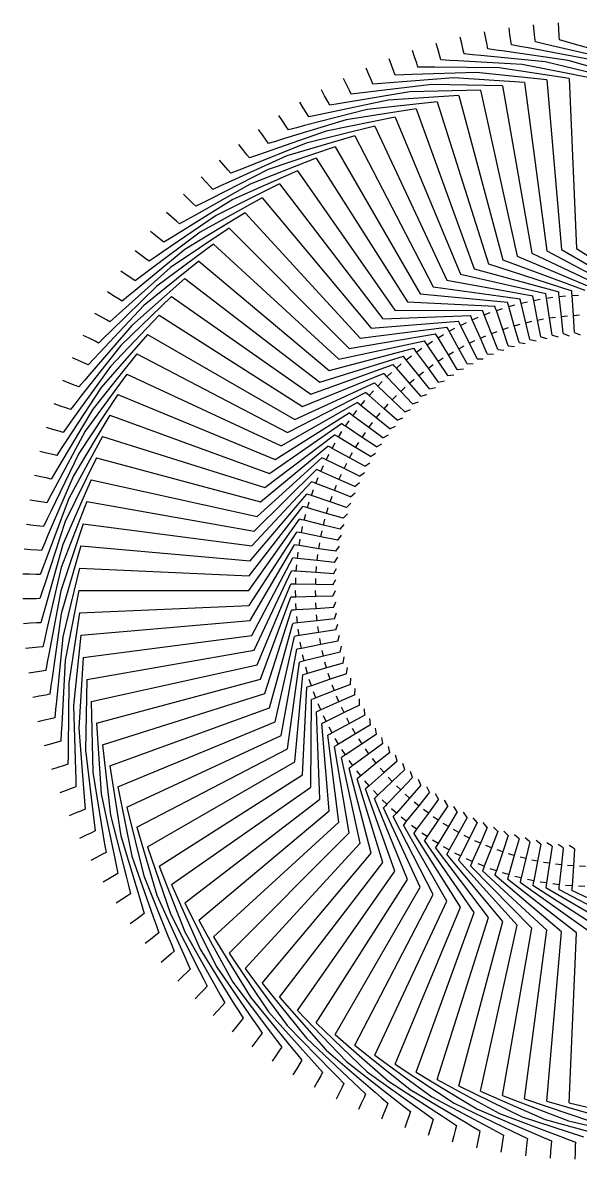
# Model space of a CAD drawing. Header units: millimetres. Extents: x -42.8 to 42.8, y -42.8 to 42.8.
# Drawn here: x -42.8 to -0.8, y -42.8 to 42.8 of the extents above; entities that cross this region are included whole.
import ezdxf

# ---------------------------------------------------------------- set-up
doc = ezdxf.new("R2010")
doc.units = ezdxf.units.MM
doc.layers.add('Array006', color=7, linetype='CONTINUOUS')

msp = doc.modelspace()

# ---------------------------------------------------------------- linework, layer by layer
at = {"layer": 'Array006'}
for p, q in [((-7.955, 41.572), (-8.049, 42.063)), ((-6.134, 41.879), (-6.207, 42.374)), ((-4.302, 42.107), (-4.353, 42.604)), ((-4.251, 41.61), (-4.302, 42.107)), ((-2.461, 42.255), (-2.49, 42.754)), ((-2.432, 41.755), (-2.461, 42.255)), ((-11.548, 40.72), (-11.685, 41.201)), ((-9.761, 41.185), (-9.876, 41.672)), ((-9.646, 40.699), (-9.761, 41.185)), ((-7.861, 41.081), (-7.955, 41.572)), ((-7.805, 40.786), (-7.861, 41.081)), ((-6.062, 41.385), (-6.134, 41.879)), ((-6.018, 41.088), (-6.062, 41.385)), ((-5.394, 40.97), (-6.018, 41.088)), ((-4.221, 41.311), (-4.251, 41.61)), ((-3.602, 41.167), (-4.221, 41.311)), ((-2.989, 41.023), (-3.602, 41.167)), ((-2.415, 41.456), (-2.432, 41.755)), ((-1.803, 41.284), (-2.415, 41.456)), ((-1.196, 41.115), (-1.803, 41.284)), ((3.475, 39.805), (-1.196, 41.115)), ((-13.313, 40.178), (-13.471, 40.652)), ((-11.412, 40.239), (-11.548, 40.72)), ((-11.33, 39.951), (-11.412, 40.239)), ((-9.577, 40.407), (-9.646, 40.699)), ((-8.944, 40.344), (-9.577, 40.407)), ((-8.318, 40.282), (-8.944, 40.344)), ((-3.49, 39.804), (-8.318, 40.282)), ((-7.176, 40.696), (-7.805, 40.786)), ((-6.553, 40.607), (-7.176, 40.696)), ((-1.75, 39.918), (-6.553, 40.607)), ((-4.775, 40.854), (-5.394, 40.97)), ((-0.007, 39.957), (-4.775, 40.854)), ((1.735, 39.919), (-2.989, 41.023)), ((-15.053, 39.559), (-15.231, 40.026)), ((-14.876, 39.092), (-15.053, 39.559)), ((-13.156, 39.703), (-13.313, 40.178)), ((-13.062, 39.418), (-13.156, 39.703)), ((-12.426, 39.411), (-13.062, 39.418)), ((-11.797, 39.404), (-12.426, 39.411)), ((-6.946, 39.348), (-11.797, 39.404)), ((-10.695, 39.916), (-11.33, 39.951)), ((-10.067, 39.881), (-10.695, 39.916)), ((-5.223, 39.614), (-10.067, 39.881)), ((0, 38.59), (-5.223, 39.614)), ((1.683, 38.553), (-3.49, 39.804)), ((3.363, 38.443), (-1.75, 39.918)), ((-18.444, 38.096), (-18.662, 38.546)), ((-16.765, 38.865), (-16.963, 39.324)), ((-16.567, 38.405), (-16.765, 38.865)), ((-10.349, 38.593), (-15.186, 38.226)), ((-14.769, 38.811), (-14.876, 39.092)), ((-14.134, 38.832), (-14.769, 38.811)), ((-13.504, 38.852), (-14.134, 38.832)), ((-8.655, 39.008), (-13.504, 38.852)), ((-5.037, 38.259), (-10.349, 38.593)), ((-3.363, 38.443), (-8.655, 39.008)), ((-1.683, 38.553), (-6.946, 39.348)), ((-1.683, 38.553), (-1.125, 25.765)), ((-20.088, 37.256), (-20.325, 37.696)), ((-18.226, 37.646), (-18.444, 38.096)), ((-12.022, 38.105), (-16.839, 37.527)), ((-16.448, 38.13), (-16.567, 38.405)), ((-15.814, 38.178), (-16.448, 38.13)), ((-15.186, 38.226), (-15.814, 38.178)), ((-8.352, 37.675), (-13.673, 37.544)), ((-6.701, 38.003), (-12.022, 38.105)), ((-8.352, 37.675), (-5.582, 25.178)), ((-6.701, 38.003), (-4.478, 25.398)), ((-5.037, 38.259), (-3.366, 25.569)), ((-3.363, 38.443), (-2.248, 25.691)), ((-19.851, 36.815), (-20.088, 37.256)), ((-15.298, 36.912), (-20.046, 35.917)), ((-19.708, 36.551), (-19.851, 36.815)), ((-13.673, 37.544), (-18.46, 36.757)), ((-18.095, 37.376), (-18.226, 37.646)), ((-17.464, 37.452), (-18.095, 37.376)), ((-16.839, 37.527), (-17.464, 37.452)), ((-11.604, 36.804), (-16.893, 36.21)), ((-9.988, 37.275), (-15.298, 36.912)), ((-11.604, 36.804), (-7.755, 24.596)), ((-9.988, 37.275), (-6.675, 24.911)), ((-21.694, 36.344), (-21.95, 36.773)), ((-21.438, 35.915), (-21.694, 36.344)), ((-16.893, 36.21), (-21.593, 35.008)), ((-19.081, 36.655), (-19.708, 36.551)), ((-18.46, 36.757), (-19.081, 36.655)), ((-13.198, 36.262), (-18.457, 35.439)), ((-13.198, 36.262), (-8.821, 24.234)), ((-23.259, 35.363), (-23.533, 35.781)), ((-22.984, 34.945), (-23.259, 35.363)), ((-18.457, 35.439), (-23.1, 34.033)), ((-21.284, 35.657), (-21.438, 35.915)), ((-20.662, 35.787), (-21.284, 35.657)), ((-20.046, 35.917), (-20.662, 35.787)), ((-14.768, 35.652), (-19.985, 34.6)), ((-14.768, 35.652), (-9.869, 23.826)), ((-24.779, 34.315), (-25.072, 34.72)), ((-24.486, 33.909), (-24.779, 34.315)), ((-19.985, 34.6), (-24.562, 32.993)), ((-22.819, 34.695), (-22.984, 34.945)), ((-17.819, 34.229), (-22.924, 32.726)), ((-22.203, 34.852), (-22.819, 34.695)), ((-21.593, 35.008), (-22.203, 34.852)), ((-16.309, 34.974), (-21.475, 33.695)), ((-17.819, 34.229), (-11.908, 22.876)), ((-16.309, 34.974), (-10.899, 23.373)), ((-26.252, 33.201), (-26.562, 33.594)), ((-21.475, 33.695), (-25.978, 31.89)), ((-24.311, 33.666), (-24.486, 33.909)), ((-19.295, 33.42), (-24.33, 31.695)), ((-23.702, 33.85), (-24.311, 33.666)), ((-23.1, 34.033), (-23.702, 33.85)), ((-19.295, 33.42), (-12.895, 22.334)), ((-22.924, 32.726), (-27.344, 30.727)), ((-25.942, 32.809), (-26.252, 33.201)), ((-25.756, 32.574), (-25.942, 32.809)), ((-25.156, 32.784), (-25.756, 32.574)), ((-20.734, 32.546), (-25.689, 30.604)), ((-24.562, 32.993), (-25.156, 32.784)), ((-20.734, 32.546), (-13.857, 21.751)), ((-24.33, 31.695), (-28.659, 29.505)), ((-27.675, 32.025), (-28.002, 32.403)), ((-27.349, 31.646), (-27.675, 32.025)), ((-25.978, 31.89), (-26.562, 31.656)), ((-29.046, 30.787), (-29.389, 31.151)), ((-27.152, 31.419), (-27.349, 31.646)), ((-26.562, 31.656), (-27.152, 31.419)), ((-22.134, 31.611), (-27, 29.454)), ((-22.134, 31.611), (-14.792, 21.126)), ((-25.689, 30.604), (-29.918, 28.226)), ((-28.703, 30.423), (-29.046, 30.787)), ((-28.497, 30.205), (-28.703, 30.423)), ((-27.918, 30.467), (-28.497, 30.205)), ((-23.492, 30.615), (-28.259, 28.248)), ((-27.344, 30.727), (-27.918, 30.467)), ((-23.492, 30.615), (-15.7, 20.46)), ((-27, 29.454), (-31.121, 26.895)), ((-30.361, 29.491), (-30.72, 29.839)), ((-30.003, 29.142), (-30.361, 29.491)), ((-29.787, 28.933), (-30.003, 29.142)), ((-29.22, 29.22), (-29.787, 28.933)), ((-24.805, 29.561), (-29.464, 26.989)), ((-28.659, 29.505), (-29.22, 29.22)), ((-24.805, 29.561), (-16.577, 19.756)), ((-28.259, 28.248), (-32.265, 25.511)), ((-31.619, 28.138), (-31.992, 28.471)), ((-26.071, 28.451), (-30.613, 25.678)), ((-26.071, 28.451), (-17.423, 19.014)), ((-31.245, 27.806), (-31.619, 28.138)), ((-31.021, 27.606), (-31.245, 27.806)), ((-30.467, 27.918), (-31.021, 27.606)), ((-29.918, 28.226), (-30.467, 27.918)), ((-29.464, 26.989), (-33.347, 24.08)), ((-32.816, 26.732), (-33.204, 27.048)), ((-32.428, 26.417), (-32.816, 26.732)), ((-31.656, 26.562), (-32.196, 26.227)), ((-27.287, 27.287), (-31.704, 24.318)), ((-31.121, 26.895), (-31.656, 26.562)), ((-27.287, 27.287), (-18.236, 18.236)), ((-30.613, 25.678), (-34.365, 22.602)), ((-28.451, 26.071), (-32.735, 22.912)), ((-32.196, 26.227), (-32.428, 26.417)), ((-28.451, 26.071), (-19.014, 17.423)), ((-2.248, 25.691), (3.442, 22.364)), ((-1.125, 25.765), (4.414, 22.192)), ((-33.951, 25.275), (-34.352, 25.574)), ((-33.55, 24.977), (-33.951, 25.275)), ((-33.309, 24.798), (-33.55, 24.977)), ((-32.784, 25.156), (-33.309, 24.798)), ((-32.265, 25.511), (-32.784, 25.156)), ((-6.675, 24.911), (-0.494, 22.621)), ((-5.582, 25.178), (0.494, 22.621)), ((-4.478, 25.398), (1.48, 22.578)), ((-3.366, 25.569), (2.463, 22.492)), ((-35.021, 23.77), (-35.435, 24.051)), ((-31.704, 24.318), (-35.318, 21.082)), ((-33.347, 24.08), (-33.85, 23.702)), ((-29.561, 24.805), (-33.703, 21.462)), ((-29.561, 24.805), (-19.756, 16.577)), ((-8.821, 24.234), (-2.463, 22.492)), ((-7.755, 24.596), (-1.48, 22.578)), ((-34.607, 23.49), (-35.021, 23.77)), ((-30.615, 23.492), (-34.607, 19.972)), ((-34.359, 23.321), (-34.607, 23.49)), ((-33.85, 23.702), (-34.359, 23.321)), ((-30.615, 23.492), (-20.46, 15.7)), ((-10.899, 23.373), (-4.414, 22.192)), ((-9.869, 23.826), (-3.442, 22.364)), ((-36.025, 22.22), (-36.45, 22.483)), ((-32.735, 22.912), (-36.204, 19.521)), ((-34.365, 22.602), (-34.852, 22.203)), ((-12.895, 22.334), (-6.332, 21.723)), ((-11.908, 22.876), (-5.378, 21.978)), ((-3.414, 22.177), (-3.442, 22.364)), ((-2.443, 22.305), (-2.463, 22.492)), ((-2.424, 22.136), (-2.443, 22.305)), ((-1.468, 22.391), (-1.48, 22.578)), ((-1.457, 22.221), (-1.468, 22.391)), ((-1.457, 22.221), (-0.972, 22.253)), ((-33.703, 21.462), (-37.021, 17.923)), ((-35.599, 21.958), (-36.025, 22.22)), ((-35.344, 21.8), (-35.599, 21.958)), ((-31.611, 22.134), (-35.445, 18.443)), ((-34.852, 22.203), (-35.344, 21.8)), ((-31.611, 22.134), (-21.126, 14.792)), ((-13.857, 21.751), (-7.273, 21.426)), ((-7.213, 21.248), (-7.273, 21.426)), ((-6.279, 21.542), (-6.332, 21.723)), ((-6.231, 21.379), (-6.279, 21.542)), ((-6.231, 21.379), (-5.765, 21.515)), ((-5.333, 21.796), (-5.378, 21.978)), ((-5.293, 21.63), (-5.333, 21.796)), ((-5.293, 21.63), (-4.821, 21.746)), ((-4.936, 20.173), (-5.293, 21.63)), ((-4.378, 22.007), (-4.414, 22.192)), ((-4.344, 21.841), (-4.378, 22.007)), ((-4.344, 21.841), (-3.868, 21.936)), ((-4.052, 20.37), (-4.344, 21.841)), ((-3.388, 22.009), (-3.414, 22.177)), ((-3.388, 22.009), (-2.907, 22.083)), ((-3.159, 20.527), (-3.388, 22.009)), ((-2.424, 22.136), (-1.941, 22.189)), ((-2.261, 20.645), (-2.424, 22.136)), ((-1.358, 20.724), (-1.457, 22.221)), ((-36.959, 20.628), (-37.396, 20.871)), ((-36.523, 20.384), (-36.959, 20.628)), ((-35.787, 20.662), (-36.261, 20.238)), ((-32.546, 20.734), (-36.216, 16.88)), ((-35.318, 21.082), (-35.787, 20.662)), ((-32.546, 20.734), (-21.751, 13.857)), ((-15.7, 20.46), (-9.113, 20.711)), ((-14.792, 21.126), (-8.201, 21.088)), ((-9.037, 20.538), (-9.113, 20.711)), ((-8.969, 20.383), (-9.037, 20.538)), ((-8.969, 20.383), (-8.524, 20.578)), ((-8.133, 20.913), (-8.201, 21.088)), ((-8.071, 20.755), (-8.133, 20.913)), ((-8.071, 20.755), (-7.618, 20.931)), ((-7.527, 19.357), (-8.071, 20.755)), ((-7.158, 21.087), (-7.213, 21.248)), ((-7.158, 21.087), (-6.698, 21.243)), ((-6.676, 19.666), (-7.158, 21.087)), ((-5.812, 19.939), (-6.231, 21.379)), ((-3.159, 20.527), (-2.712, 20.596)), ((-2.261, 20.645), (-1.811, 20.695)), ((-2.12, 19.353), (-2.261, 20.645)), ((-1.358, 20.724), (-0.906, 20.754)), ((-1.273, 19.427), (-1.358, 20.724)), ((-34.607, 19.972), (-37.768, 16.292)), ((-36.261, 20.238), (-36.523, 20.384)), ((-17.423, 19.014), (-10.883, 19.838)), ((-16.577, 19.756), (-10.008, 20.293)), ((-10.793, 19.673), (-10.883, 19.838)), ((-10.711, 19.523), (-10.285, 19.757)), ((-9.924, 20.125), (-10.008, 20.293)), ((-9.849, 19.972), (-9.924, 20.125)), ((-9.849, 19.972), (-9.413, 20.187)), ((-9.186, 18.627), (-9.849, 19.972)), ((-8.365, 19.01), (-8.969, 20.383)), ((-6.676, 19.666), (-6.247, 19.812)), ((-5.812, 19.939), (-5.377, 20.066)), ((-5.448, 18.691), (-5.812, 19.939)), ((-4.936, 20.173), (-4.496, 20.281)), ((-4.627, 18.911), (-4.936, 20.173)), ((-4.052, 20.37), (-3.607, 20.458)), ((-3.798, 19.095), (-4.052, 20.37)), ((-2.962, 19.242), (-3.159, 20.527)), ((-37.824, 18.996), (-38.271, 19.22)), ((-37.377, 18.772), (-37.824, 18.996)), ((-36.655, 19.081), (-37.109, 18.637)), ((-33.42, 19.295), (-36.918, 15.284)), ((-36.204, 19.521), (-36.655, 19.081)), ((-33.42, 19.295), (-22.334, 12.895)), ((-18.236, 18.236), (-11.738, 19.344)), ((-11.641, 19.183), (-11.738, 19.344)), ((-11.552, 19.038), (-11.641, 19.183)), ((-11.552, 19.038), (-11.137, 19.29)), ((-10.774, 17.755), (-11.552, 19.038)), ((-10.711, 19.523), (-10.793, 19.673)), ((-9.99, 18.208), (-10.711, 19.523)), ((-9.186, 18.627), (-8.779, 18.827)), ((-8.365, 19.01), (-7.95, 19.192)), ((-7.841, 17.82), (-8.365, 19.01)), ((-7.527, 19.357), (-7.105, 19.521)), ((-7.056, 18.145), (-7.527, 19.357)), ((-6.258, 18.435), (-6.676, 19.666)), ((-4.627, 18.911), (-4.171, 18.812)), ((-3.798, 19.095), (-3.346, 18.976)), ((-2.962, 19.242), (-2.515, 19.104)), ((-2.12, 19.353), (-1.679, 19.195)), ((-1.273, 19.427), (-0.841, 19.25)), ((-35.445, 18.443), (-38.443, 14.629)), ((-37.109, 18.637), (-37.377, 18.772)), ((-19.756, 16.577), (-13.38, 18.247)), ((-19.014, 17.423), (-12.571, 18.814)), ((-13.268, 18.095), (-13.38, 18.247)), ((-13.168, 17.958), (-13.268, 18.095)), ((-13.168, 17.958), (-12.776, 18.246)), ((-12.466, 18.657), (-12.571, 18.814)), ((-12.372, 18.516), (-12.466, 18.657)), ((-12.372, 18.516), (-11.968, 18.786)), ((-11.538, 17.268), (-12.372, 18.516)), ((-10.774, 17.755), (-10.387, 17.99)), ((-9.99, 18.208), (-9.592, 18.426)), ((-9.364, 17.069), (-9.99, 18.208)), ((-8.611, 17.461), (-9.186, 18.627)), ((-7.056, 18.145), (-6.59, 18.107)), ((-6.258, 18.435), (-5.794, 18.377)), ((-5.448, 18.691), (-4.987, 18.612)), ((-38.617, 17.328), (-39.073, 17.533)), ((-38.16, 17.123), (-38.617, 17.328)), ((-37.887, 17.001), (-38.16, 17.123)), ((-37.452, 17.464), (-37.887, 17.001)), ((-34.229, 17.819), (-37.55, 13.659)), ((-37.021, 17.923), (-37.452, 17.464)), ((-34.229, 17.819), (-22.876, 11.908)), ((-20.46, 15.7), (-14.163, 17.646)), ((-14.045, 17.5), (-14.163, 17.646)), ((-13.939, 17.367), (-14.045, 17.5)), ((-13.939, 17.367), (-13.56, 17.671)), ((-13, 16.197), (-13.939, 17.367)), ((-12.281, 16.749), (-13.168, 17.958)), ((-11.538, 17.268), (-11.162, 17.52)), ((-10.816, 16.188), (-11.538, 17.268)), ((-10.1, 16.644), (-10.774, 17.755)), ((-8.611, 17.461), (-8.143, 17.463)), ((-7.841, 17.82), (-7.374, 17.802)), ((-36.216, 16.88), (-39.044, 12.938)), ((-37.768, 16.292), (-38.178, 15.814)), ((-34.974, 16.309), (-38.11, 12.008)), ((-34.974, 16.309), (-23.373, 10.899)), ((-21.751, 13.857), (-15.647, 16.345)), ((-21.126, 14.792), (-14.919, 17.012)), ((-15.517, 16.209), (-15.647, 16.345)), ((-15.399, 16.086), (-15.048, 16.422)), ((-14.795, 16.87), (-14.919, 17.012)), ((-14.683, 16.742), (-14.795, 16.87)), ((-14.683, 16.742), (-14.317, 17.063)), ((-13.694, 15.615), (-14.683, 16.742)), ((-13, 16.197), (-12.646, 16.481)), ((-12.281, 16.749), (-11.915, 17.017)), ((-11.512, 15.7), (-12.281, 16.749)), ((-10.1, 16.644), (-9.634, 16.687)), ((-9.364, 17.069), (-8.897, 17.091)), ((-39.336, 15.627), (-39.8, 15.812)), ((-38.871, 15.442), (-39.336, 15.627)), ((-38.592, 15.332), (-38.871, 15.442)), ((-38.178, 15.814), (-38.592, 15.332)), ((-22.334, 12.895), (-16.345, 15.647)), ((-16.209, 15.517), (-16.345, 15.647)), ((-16.086, 15.399), (-16.209, 15.517)), ((-16.086, 15.399), (-15.75, 15.75)), ((-15.399, 16.086), (-15.517, 16.209)), ((-14.362, 15.002), (-15.399, 16.086)), ((-13.694, 15.615), (-13.353, 15.913)), ((-12.837, 14.637), (-13.694, 15.615)), ((-12.186, 15.183), (-13, 16.197)), ((-11.512, 15.7), (-11.052, 15.784)), ((-10.816, 16.188), (-10.353, 16.251)), ((-36.918, 15.284), (-39.571, 11.222)), ((-38.443, 14.629), (-38.832, 14.134)), ((-35.652, 14.768), (-38.597, 10.334)), ((-35.652, 14.768), (-23.826, 9.869)), ((-22.876, 11.908), (-17.012, 14.919)), ((-16.87, 14.795), (-17.012, 14.919)), ((-16.742, 14.683), (-16.87, 14.795)), ((-16.742, 14.683), (-16.422, 15.048)), ((-15.615, 13.694), (-16.742, 14.683)), ((-15.003, 14.362), (-16.086, 15.399)), ((-15.003, 14.362), (-14.689, 14.689)), ((-14.362, 15.002), (-14.034, 15.316)), ((-13.463, 14.063), (-14.362, 15.002)), ((-12.837, 14.637), (-12.386, 14.761)), ((-12.186, 15.183), (-11.73, 15.287)), ((-39.98, 13.896), (-40.452, 14.061)), ((-39.508, 13.732), (-39.98, 13.896)), ((-39.224, 13.634), (-39.508, 13.732)), ((-38.832, 14.134), (-39.224, 13.634)), ((-23.373, 10.899), (-17.646, 14.163)), ((-17.5, 14.045), (-17.646, 14.163)), ((-17.367, 13.938), (-17.5, 14.045)), ((-17.367, 13.938), (-17.063, 14.317)), ((-16.197, 13), (-17.367, 13.938)), ((-15.615, 13.694), (-15.316, 14.034)), ((-14.637, 12.837), (-15.615, 13.694)), ((-14.063, 13.463), (-15.003, 14.362)), ((-13.463, 14.063), (-13.018, 14.206)), ((-37.55, 13.659), (-40.023, 9.486)), ((-39.044, 12.938), (-39.411, 12.426)), ((-36.262, 13.198), (-39.011, 8.641)), ((-36.262, 13.198), (-24.234, 8.821)), ((-23.826, 9.869), (-18.247, 13.379)), ((-18.096, 13.268), (-18.247, 13.379)), ((-17.958, 13.168), (-18.096, 13.268)), ((-17.958, 13.168), (-17.671, 13.559)), ((-16.749, 12.281), (-17.958, 13.168)), ((-16.197, 13), (-15.914, 13.353)), ((-15.183, 12.186), (-16.197, 13)), ((-14.637, 12.837), (-14.206, 13.018)), ((-14.063, 13.463), (-13.625, 13.625)), ((-40.548, 12.139), (-41.027, 12.283)), ((-40.069, 11.996), (-40.548, 12.139)), ((-38.11, 12.008), (-40.399, 7.731)), ((-39.782, 11.91), (-40.069, 11.996)), ((-39.411, 12.426), (-39.782, 11.91)), ((-24.234, 8.821), (-18.814, 12.571)), ((-18.657, 12.466), (-18.814, 12.571)), ((-18.516, 12.372), (-18.657, 12.466)), ((-18.516, 12.372), (-18.246, 12.776)), ((-17.269, 11.538), (-18.516, 12.372)), ((-16.749, 12.281), (-16.481, 12.646)), ((-15.7, 11.512), (-16.749, 12.281)), ((-15.183, 12.186), (-14.761, 12.386)), ((-39.571, 11.222), (-39.916, 10.695)), ((-36.804, 11.604), (-39.351, 6.931)), ((-36.804, 11.604), (-24.596, 7.755)), ((-24.596, 7.755), (-19.344, 11.738)), ((-19.524, 10.711), (-19.29, 11.137)), ((-19.183, 11.641), (-19.344, 11.738)), ((-19.038, 11.552), (-19.183, 11.641)), ((-19.038, 11.552), (-18.786, 11.968)), ((-17.755, 10.774), (-19.038, 11.552)), ((-17.755, 10.774), (-17.52, 11.162)), ((-17.269, 11.538), (-17.017, 11.915)), ((-16.188, 10.816), (-17.269, 11.538)), ((-15.7, 11.512), (-15.287, 11.73)), ((-41.039, 10.359), (-41.524, 10.481)), ((-40.554, 10.237), (-41.039, 10.359)), ((-38.597, 10.334), (-40.698, 5.961)), ((-39.916, 10.695), (-40.263, 10.163)), ((-24.911, 6.675), (-19.838, 10.883)), ((-19.972, 9.849), (-19.757, 10.285)), ((-19.673, 10.793), (-19.838, 10.883)), ((-19.524, 10.711), (-19.673, 10.793)), ((-18.208, 9.989), (-19.524, 10.711)), ((-18.208, 9.989), (-17.99, 10.387)), ((-16.644, 10.1), (-17.755, 10.774)), ((-16.644, 10.1), (-16.251, 10.353)), ((-16.188, 10.816), (-15.784, 11.052)), ((-40.263, 10.163), (-40.554, 10.237)), ((-40.023, 9.486), (-40.344, 8.944)), ((-37.275, 9.988), (-39.616, 5.208)), ((-37.275, 9.988), (-24.911, 6.675)), ((-25.178, 5.582), (-20.293, 10.008)), ((-20.383, 8.969), (-20.187, 9.413)), ((-20.125, 9.924), (-20.293, 10.008)), ((-19.972, 9.849), (-20.125, 9.924)), ((-18.627, 9.186), (-19.972, 9.849)), ((-18.627, 9.186), (-18.426, 9.592)), ((-17.069, 9.364), (-18.208, 9.989)), ((-17.069, 9.364), (-16.687, 9.634)), ((-41.452, 8.559), (-41.941, 8.66)), ((-40.962, 8.458), (-41.452, 8.559)), ((-39.011, 8.641), (-40.919, 4.18)), ((-40.344, 8.944), (-40.668, 8.397)), ((-25.398, 4.478), (-20.711, 9.113)), ((-20.538, 9.037), (-20.711, 9.113)), ((-20.383, 8.969), (-20.538, 9.037)), ((-19.01, 8.364), (-20.383, 8.969)), ((-19.01, 8.364), (-18.827, 8.779)), ((-17.461, 8.611), (-18.627, 9.186)), ((-17.461, 8.611), (-17.092, 8.897)), ((-40.668, 8.397), (-40.962, 8.458)), ((-40.399, 7.731), (-40.696, 7.176)), ((-37.675, 8.352), (-39.805, 3.475)), ((-37.675, 8.352), (-25.178, 5.582)), ((-25.569, 3.366), (-21.088, 8.201)), ((-20.913, 8.133), (-21.088, 8.201)), ((-20.755, 8.071), (-20.913, 8.133)), ((-20.755, 8.071), (-20.578, 8.524)), ((-19.357, 7.527), (-20.755, 8.071)), ((-19.357, 7.527), (-19.192, 7.95)), ((-17.82, 7.841), (-19.01, 8.364)), ((-17.82, 7.841), (-17.463, 8.143)), ((-39.351, 6.931), (-41.062, 2.392)), ((-40.696, 7.176), (-40.996, 6.615)), ((-25.691, 2.248), (-21.426, 7.273)), ((-21.248, 7.213), (-21.426, 7.273)), ((-21.087, 7.158), (-21.248, 7.213)), ((-21.087, 7.158), (-20.931, 7.618)), ((-19.666, 6.676), (-21.087, 7.158)), ((-19.666, 6.676), (-19.521, 7.105)), ((-18.145, 7.056), (-19.357, 7.527)), ((-18.145, 7.056), (-17.802, 7.374)), ((-41.786, 6.743), (-42.279, 6.823)), ((-41.292, 6.663), (-41.786, 6.743)), ((-40.996, 6.615), (-41.292, 6.663)), ((-38.003, 6.701), (-39.919, 1.735)), ((-38.003, 6.701), (-25.398, 4.478)), ((-25.765, 1.125), (-21.723, 6.332)), ((-21.542, 6.279), (-21.723, 6.332)), ((-21.379, 6.231), (-21.542, 6.279)), ((-21.379, 6.231), (-21.243, 6.698)), ((-19.939, 5.812), (-21.379, 6.231)), ((-19.939, 5.812), (-19.812, 6.247)), ((-18.435, 6.258), (-19.666, 6.676)), ((-18.435, 6.258), (-18.107, 6.59)), ((-40.97, 5.394), (-41.245, 4.821)), ((-39.616, 5.208), (-41.128, 0.598)), ((-40.698, 5.961), (-40.97, 5.394)), ((-25.79, 0), (-21.978, 5.378)), ((-21.796, 5.333), (-21.978, 5.378)), ((-21.63, 5.293), (-21.796, 5.333)), ((-21.63, 5.293), (-21.515, 5.765)), ((-20.173, 4.936), (-21.63, 5.293)), ((-20.173, 4.936), (-20.066, 5.377)), ((-18.691, 5.448), (-19.939, 5.812)), ((-18.691, 5.448), (-18.377, 5.794)), ((-42.04, 4.914), (-42.537, 4.972)), ((-41.543, 4.856), (-42.04, 4.914)), ((-41.245, 4.821), (-41.543, 4.856)), ((-38.259, 5.037), (-39.957, -0.007)), ((-38.259, 5.037), (-25.569, 3.366)), ((-25.765, -1.125), (-22.192, 4.414)), ((-22.008, 4.378), (-22.192, 4.414)), ((-21.841, 4.344), (-22.008, 4.378)), ((-21.841, 4.344), (-21.746, 4.821)), ((-20.37, 4.052), (-21.841, 4.344)), ((-20.37, 4.052), (-20.281, 4.496)), ((-18.911, 4.627), (-20.173, 4.936)), ((-18.911, 4.627), (-18.612, 4.987)), ((-41.167, 3.602), (-41.416, 3.017)), ((-40.919, 4.18), (-41.167, 3.602)), ((-39.805, 3.475), (-41.115, -1.196)), ((-25.691, -2.248), (-22.364, 3.442)), ((-22.178, 3.413), (-22.364, 3.442)), ((-22.009, 3.388), (-21.936, 3.868)), ((-20.527, 3.159), (-20.458, 3.607)), ((-19.095, 3.798), (-20.37, 4.052)), ((-19.095, 3.798), (-18.812, 4.17)), ((-42.214, 3.075), (-42.713, 3.112)), ((-41.716, 3.039), (-42.214, 3.075)), ((-41.416, 3.017), (-41.716, 3.039)), ((-38.443, 3.363), (-39.918, -1.75)), ((-38.443, 3.363), (-25.691, 2.248)), ((-22.009, 3.388), (-22.178, 3.413)), ((-22.136, 2.424), (-22.083, 2.907)), ((-20.527, 3.159), (-22.009, 3.388)), ((-20.645, 2.261), (-20.596, 2.711)), ((-19.242, 2.962), (-20.527, 3.159)), ((-19.242, 2.962), (-18.976, 3.346)), ((-41.284, 1.803), (-41.509, 1.208)), ((-41.062, 2.392), (-41.284, 1.803)), ((-39.919, 1.735), (-41.023, -2.989)), ((-25.569, -3.366), (-22.492, 2.463)), ((-22.305, 2.443), (-22.492, 2.463)), ((-22.136, 2.424), (-22.305, 2.443)), ((-22.221, 1.456), (-22.189, 1.941)), ((-20.645, 2.261), (-22.136, 2.424)), ((-20.724, 1.358), (-20.695, 1.81)), ((-19.353, 2.119), (-20.645, 2.261)), ((-19.353, 2.119), (-19.104, 2.515)), ((-42.308, 1.231), (-42.808, 1.246)), ((-41.809, 1.217), (-42.308, 1.231)), ((-41.509, 1.208), (-41.809, 1.217)), ((-38.553, 1.683), (-39.804, -3.49)), ((-38.553, 1.683), (-25.765, 1.125)), ((-25.398, -4.478), (-22.578, 1.48)), ((-22.391, 1.467), (-22.578, 1.48)), ((-22.221, 1.456), (-22.391, 1.467)), ((-22.263, 0.486), (-22.253, 0.972)), ((-20.724, 1.358), (-22.221, 1.456)), ((-20.764, 0.453), (-20.754, 0.906)), ((-19.427, 1.273), (-20.724, 1.358)), ((-19.427, 1.273), (-19.195, 1.679)), ((-41.324, 0), (-41.522, -0.604)), ((-41.128, 0.598), (-41.324, 0)), ((-38.59, 0), (-39.614, -5.223)), ((-38.59, 0), (-25.79, 0)), ((-25.178, -5.582), (-22.622, 0.494)), ((-22.433, 0.489), (-22.622, 0.494)), ((-22.263, 0.486), (-22.433, 0.489)), ((-20.764, 0.453), (-22.263, 0.486)), ((-19.464, 0.425), (-20.764, 0.453)), ((-19.464, 0.425), (-19.25, 0.84)), ((-42.322, -0.616), (-42.822, -0.623)), ((-41.822, -0.608), (-42.322, -0.616)), ((-41.522, -0.604), (-41.822, -0.608)), ((-39.957, -0.007), (-40.854, -4.775)), ((-24.911, -6.675), (-22.622, -0.494)), ((-22.433, -0.49), (-22.622, -0.494)), ((-22.263, -0.486), (-22.433, -0.49)), ((-22.263, -0.486), (-22.274, 0)), ((-20.764, -0.453), (-22.263, -0.486)), ((-20.764, -0.453), (-20.774, 0)), ((-19.464, -0.425), (-20.764, -0.453)), ((-19.464, -0.425), (-19.269, 0)), ((-19.427, -1.273), (-19.25, -0.841)), ((-41.115, -1.196), (-41.284, -1.803)), ((-38.553, -1.683), (-39.348, -6.946)), ((-38.553, -1.683), (-25.765, -1.125)), ((-24.596, -7.755), (-22.578, -1.48)), ((-22.391, -1.468), (-22.578, -1.48)), ((-22.221, -1.457), (-22.391, -1.468)), ((-22.221, -1.457), (-22.253, -0.972)), ((-20.724, -1.358), (-22.221, -1.457)), ((-20.724, -1.358), (-20.754, -0.906)), ((-19.427, -1.273), (-20.724, -1.358)), ((-19.353, -2.12), (-19.195, -1.679)), ((-42.255, -2.461), (-42.754, -2.49)), ((-41.755, -2.432), (-42.255, -2.461)), ((-41.456, -2.415), (-41.755, -2.432)), ((-41.284, -1.803), (-41.456, -2.415)), ((-39.918, -1.75), (-40.607, -6.553)), ((-38.443, -3.363), (-25.691, -2.248)), ((-24.234, -8.821), (-22.492, -2.463)), ((-22.305, -2.443), (-22.492, -2.463)), ((-22.136, -2.424), (-22.305, -2.443)), ((-22.136, -2.424), (-22.189, -1.941)), ((-20.645, -2.261), (-22.136, -2.424)), ((-20.645, -2.261), (-20.695, -1.811)), ((-19.353, -2.12), (-20.645, -2.261)), ((-19.242, -2.962), (-19.104, -2.515)), ((-41.023, -2.989), (-41.167, -3.602)), ((-38.443, -3.363), (-39.008, -8.655)), ((-38.259, -5.037), (-25.569, -3.366)), ((-22.177, -3.414), (-22.364, -3.442)), ((-22.009, -3.388), (-22.177, -3.414)), ((-22.009, -3.388), (-22.083, -2.907)), ((-20.527, -3.159), (-22.009, -3.388)), ((-20.527, -3.159), (-20.596, -2.712)), ((-19.242, -2.962), (-20.527, -3.159)), ((-19.095, -3.798), (-18.976, -3.346)), ((-41.61, -4.251), (-42.107, -4.302)), ((-41.311, -4.221), (-41.61, -4.251)), ((-41.167, -3.602), (-41.311, -4.221)), ((-39.804, -3.49), (-40.282, -8.318)), ((-23.826, -9.869), (-22.364, -3.442)), ((-21.841, -4.344), (-21.936, -3.868)), ((-20.37, -4.052), (-21.841, -4.344)), ((-20.37, -4.052), (-20.458, -3.607)), ((-19.095, -3.798), (-20.37, -4.052)), ((-18.911, -4.627), (-18.812, -4.171)), ((-42.107, -4.302), (-42.604, -4.353)), ((-40.854, -4.775), (-40.97, -5.394)), ((-38.259, -5.037), (-38.593, -10.349)), ((-38.003, -6.701), (-25.398, -4.478)), ((-23.373, -10.899), (-22.192, -4.414)), ((-22.007, -4.378), (-22.192, -4.414)), ((-21.841, -4.344), (-22.007, -4.378)), ((-21.63, -5.293), (-21.746, -4.821)), ((-20.173, -4.936), (-21.63, -5.293)), ((-20.173, -4.936), (-20.281, -4.496)), ((-18.911, -4.627), (-20.173, -4.936)), ((-18.691, -5.448), (-18.612, -4.987)), ((-40.97, -5.394), (-41.088, -6.018)), ((-39.614, -5.223), (-39.881, -10.067)), ((-37.675, -8.352), (-25.178, -5.582)), ((-22.876, -11.908), (-21.978, -5.378)), ((-21.796, -5.333), (-21.978, -5.378)), ((-21.63, -5.293), (-21.796, -5.333)), ((-21.379, -6.231), (-21.515, -5.765)), ((-19.939, -5.812), (-21.379, -6.231)), ((-19.939, -5.812), (-20.066, -5.377)), ((-18.691, -5.448), (-19.939, -5.812)), ((-18.435, -6.258), (-18.377, -5.794)), ((-41.879, -6.134), (-42.374, -6.207)), ((-41.385, -6.062), (-41.879, -6.134)), ((-41.088, -6.018), (-41.385, -6.062)), ((-40.607, -6.553), (-40.696, -7.176)), ((-38.003, -6.701), (-38.105, -12.022)), ((-37.275, -9.988), (-24.911, -6.675)), ((-22.334, -12.895), (-21.723, -6.332)), ((-21.542, -6.279), (-21.723, -6.332)), ((-21.379, -6.231), (-21.542, -6.279)), ((-21.087, -7.158), (-21.243, -6.698)), ((-19.666, -6.676), (-21.087, -7.158)), ((-19.666, -6.676), (-19.812, -6.247)), ((-18.435, -6.258), (-19.666, -6.676)), ((-18.145, -7.056), (-18.107, -6.59)), ((-40.696, -7.176), (-40.786, -7.805)), ((-39.348, -6.946), (-39.404, -11.797)), ((-21.751, -13.857), (-21.426, -7.273)), ((-21.248, -7.213), (-21.426, -7.273)), ((-21.087, -7.158), (-21.248, -7.213)), ((-20.755, -8.071), (-20.931, -7.618)), ((-19.357, -7.527), (-20.755, -8.071)), ((-19.357, -7.527), (-19.521, -7.105)), ((-18.145, -7.056), (-19.357, -7.527)), ((-17.82, -7.841), (-17.802, -7.374)), ((-41.572, -7.955), (-42.063, -8.049)), ((-41.081, -7.861), (-41.572, -7.955)), ((-40.786, -7.805), (-41.081, -7.861)), ((-40.282, -8.318), (-40.344, -8.944)), ((-37.675, -8.352), (-37.544, -13.673)), ((-36.804, -11.604), (-24.596, -7.755)), ((-21.126, -14.792), (-21.088, -8.201)), ((-20.913, -8.133), (-21.088, -8.201)), ((-20.755, -8.071), (-20.913, -8.133)), ((-20.383, -8.969), (-20.578, -8.524)), ((-19.01, -8.365), (-20.383, -8.969)), ((-19.01, -8.365), (-19.192, -7.95)), ((-17.82, -7.841), (-19.01, -8.365)), ((-17.461, -8.611), (-17.463, -8.143)), ((-40.344, -8.944), (-40.407, -9.577)), ((-39.008, -8.655), (-38.852, -13.504)), ((-36.262, -13.198), (-24.234, -8.821)), ((-20.538, -9.037), (-20.711, -9.113)), ((-20.46, -15.7), (-20.711, -9.113)), ((-20.383, -8.969), (-20.538, -9.037)), ((-18.627, -9.186), (-19.972, -9.849)), ((-18.627, -9.186), (-18.827, -8.779)), ((-17.461, -8.611), (-18.627, -9.186)), ((-17.069, -9.364), (-18.208, -9.99)), ((-17.069, -9.364), (-17.091, -8.897)), ((-41.185, -9.761), (-41.672, -9.876)), ((-40.699, -9.646), (-41.185, -9.761)), ((-40.407, -9.577), (-40.699, -9.646)), ((-39.881, -10.067), (-39.916, -10.695)), ((-37.275, -9.988), (-36.912, -15.298)), ((-35.652, -14.768), (-23.826, -9.869)), ((-20.125, -9.924), (-20.293, -10.008)), ((-19.756, -16.577), (-20.293, -10.008)), ((-19.972, -9.849), (-20.187, -9.413)), ((-19.972, -9.849), (-20.125, -9.924)), ((-18.208, -9.99), (-19.523, -10.711)), ((-18.208, -9.99), (-18.426, -9.592)), ((-16.644, -10.1), (-17.755, -10.774)), ((-16.644, -10.1), (-16.687, -9.634)), ((-39.916, -10.695), (-39.951, -11.33)), ((-38.593, -10.349), (-38.226, -15.186)), ((-34.974, -16.309), (-23.373, -10.899)), ((-19.673, -10.793), (-19.838, -10.883)), ((-19.014, -17.423), (-19.838, -10.883)), ((-19.523, -10.711), (-19.757, -10.285)), ((-19.523, -10.711), (-19.673, -10.793)), ((-17.755, -10.774), (-19.038, -11.552)), ((-17.755, -10.774), (-17.99, -10.387)), ((-16.188, -10.816), (-17.268, -11.538)), ((-16.188, -10.816), (-16.251, -10.353)), ((-15.7, -11.512), (-15.784, -11.052)), ((-40.72, -11.548), (-41.201, -11.685)), ((-40.239, -11.412), (-40.72, -11.548)), ((-39.951, -11.33), (-40.239, -11.412)), ((-39.404, -11.797), (-39.411, -12.426)), ((-36.804, -11.604), (-36.21, -16.893)), ((-34.229, -17.819), (-22.876, -11.908)), ((-19.183, -11.641), (-19.344, -11.738)), ((-18.236, -18.236), (-19.344, -11.738)), ((-19.038, -11.552), (-19.29, -11.137)), ((-19.038, -11.552), (-19.183, -11.641)), ((-18.516, -12.372), (-18.786, -11.968)), ((-17.268, -11.538), (-18.516, -12.372)), ((-17.268, -11.538), (-17.52, -11.162)), ((-16.749, -12.281), (-17.017, -11.915)), ((-15.7, -11.512), (-16.749, -12.281)), ((-15.183, -12.186), (-15.287, -11.73)), ((-39.411, -12.426), (-39.418, -13.062)), ((-38.105, -12.022), (-37.527, -16.839)), ((-18.657, -12.466), (-18.814, -12.571)), ((-17.423, -19.014), (-18.814, -12.571)), ((-18.516, -12.372), (-18.657, -12.466)), ((-17.958, -13.168), (-18.246, -12.776)), ((-16.749, -12.281), (-17.958, -13.168)), ((-16.197, -13), (-16.481, -12.646)), ((-15.183, -12.186), (-16.197, -13)), ((-14.637, -12.837), (-14.761, -12.386)), ((-40.178, -13.313), (-40.652, -13.471)), ((-39.703, -13.156), (-40.178, -13.313)), ((-39.418, -13.062), (-39.703, -13.156)), ((-38.852, -13.504), (-38.832, -14.134)), ((-37.544, -13.673), (-36.757, -18.46)), ((-36.262, -13.198), (-35.439, -18.457)), ((-33.42, -19.295), (-22.334, -12.895)), ((-18.095, -13.268), (-18.247, -13.38)), ((-16.577, -19.756), (-18.247, -13.38)), ((-17.958, -13.168), (-18.095, -13.268)), ((-17.367, -13.939), (-17.671, -13.56)), ((-16.197, -13), (-17.367, -13.939)), ((-15.615, -13.694), (-15.913, -13.353)), ((-14.637, -12.837), (-15.615, -13.694)), ((-14.063, -13.463), (-15.002, -14.362)), ((-14.063, -13.463), (-14.206, -13.018)), ((-13.463, -14.063), (-13.625, -13.625)), ((-38.832, -14.134), (-38.811, -14.769)), ((-32.546, -20.734), (-21.751, -13.857)), ((-17.5, -14.045), (-17.646, -14.163)), ((-15.7, -20.46), (-17.646, -14.163)), ((-17.367, -13.939), (-17.5, -14.045)), ((-16.742, -14.683), (-17.063, -14.317)), ((-15.615, -13.694), (-16.742, -14.683)), ((-15.002, -14.362), (-16.086, -15.399)), ((-15.002, -14.362), (-15.316, -14.034)), ((-13.463, -14.063), (-14.362, -15.003)), ((-12.837, -14.637), (-13.018, -14.206)), ((-39.559, -15.053), (-40.026, -15.231)), ((-39.092, -14.876), (-39.559, -15.053)), ((-38.811, -14.769), (-39.092, -14.876)), ((-38.226, -15.186), (-38.178, -15.814)), ((-36.912, -15.298), (-35.917, -20.046)), ((-35.652, -14.768), (-34.6, -19.985)), ((-31.611, -22.134), (-21.126, -14.792)), ((-16.87, -14.795), (-17.012, -14.919)), ((-14.792, -21.126), (-17.012, -14.919)), ((-16.742, -14.683), (-16.87, -14.795)), ((-16.086, -15.399), (-16.422, -15.048)), ((-16.086, -15.399), (-16.209, -15.517)), ((-14.362, -15.003), (-15.399, -16.086)), ((-14.362, -15.003), (-14.689, -14.689)), ((-13.694, -15.615), (-14.034, -15.316)), ((-12.837, -14.637), (-13.694, -15.615)), ((-12.186, -15.183), (-13, -16.197)), ((-12.186, -15.183), (-12.386, -14.761)), ((-11.512, -15.7), (-11.73, -15.287)), ((-38.178, -15.814), (-38.13, -16.448)), ((-30.615, -23.492), (-20.46, -15.7)), ((-16.209, -15.517), (-16.345, -15.647)), ((-13.857, -21.751), (-16.345, -15.647)), ((-15.399, -16.086), (-15.75, -15.75)), ((-15.517, -16.209), (-15.647, -16.345)), ((-15.399, -16.086), (-15.517, -16.209)), ((-13.694, -15.615), (-14.683, -16.742)), ((-13, -16.197), (-13.938, -17.367)), ((-13, -16.197), (-13.353, -15.914)), ((-11.512, -15.7), (-12.281, -16.749)), ((-10.816, -16.188), (-11.538, -17.269)), ((-10.816, -16.188), (-11.052, -15.784)), ((-10.1, -16.644), (-10.353, -16.251)), ((-38.865, -16.765), (-39.324, -16.963)), ((-38.405, -16.567), (-38.865, -16.765)), ((-38.13, -16.448), (-38.405, -16.567)), ((-37.527, -16.839), (-37.452, -17.464)), ((-36.21, -16.893), (-35.008, -21.593)), ((-34.974, -16.309), (-33.695, -21.475)), ((-29.561, -24.805), (-19.756, -16.577)), ((-12.895, -22.334), (-15.647, -16.345)), ((-14.683, -16.742), (-15.048, -16.422)), ((-14.795, -16.87), (-14.919, -17.012)), ((-11.908, -22.876), (-14.919, -17.012)), ((-14.683, -16.742), (-14.795, -16.87)), ((-13.938, -17.367), (-14.317, -17.063)), ((-12.281, -16.749), (-13.168, -17.958)), ((-12.281, -16.749), (-12.646, -16.481)), ((-11.538, -17.269), (-11.915, -17.017)), ((-10.1, -16.644), (-10.774, -17.755)), ((-9.364, -17.069), (-9.989, -18.208)), ((-9.364, -17.069), (-9.634, -16.687)), ((-8.611, -17.461), (-8.897, -17.092)), ((-37.452, -17.464), (-37.376, -18.095)), ((-34.229, -17.819), (-32.726, -22.924)), ((-28.451, -26.071), (-19.014, -17.423)), ((-14.045, -17.5), (-14.163, -17.646)), ((-10.899, -23.373), (-14.163, -17.646)), ((-13.938, -17.367), (-14.045, -17.5)), ((-13.168, -17.958), (-13.559, -17.671)), ((-13.168, -17.958), (-13.268, -18.096)), ((-11.538, -17.269), (-12.372, -18.516)), ((-10.774, -17.755), (-11.552, -19.038)), ((-10.774, -17.755), (-11.162, -17.52)), ((-8.611, -17.461), (-9.186, -18.627)), ((-7.841, -17.82), (-8.364, -19.01)), ((-7.841, -17.82), (-8.143, -17.463)), ((-7.056, -18.145), (-7.374, -17.802)), ((-38.096, -18.444), (-38.546, -18.662)), ((-37.646, -18.226), (-38.096, -18.444)), ((-37.376, -18.095), (-37.646, -18.226)), ((-36.757, -18.46), (-36.655, -19.081)), ((-35.439, -18.457), (-34.033, -23.1)), ((-27.287, -27.287), (-18.236, -18.236)), ((-13.268, -18.096), (-13.379, -18.247)), ((-9.869, -23.826), (-13.379, -18.247)), ((-12.372, -18.516), (-12.776, -18.246)), ((-12.466, -18.657), (-12.571, -18.814)), ((-8.821, -24.234), (-12.571, -18.814)), ((-12.372, -18.516), (-12.466, -18.657)), ((-11.552, -19.038), (-11.968, -18.786)), ((-9.989, -18.208), (-10.711, -19.524)), ((-9.989, -18.208), (-10.387, -17.99)), ((-9.186, -18.627), (-9.849, -19.972)), ((-9.186, -18.627), (-9.592, -18.426)), ((-7.056, -18.145), (-7.527, -19.357)), ((-6.258, -18.435), (-6.676, -19.666)), ((-6.258, -18.435), (-6.59, -18.107)), ((-5.448, -18.691), (-5.812, -19.939)), ((-5.448, -18.691), (-5.794, -18.377)), ((-4.627, -18.911), (-4.987, -18.612)), ((-3.798, -19.095), (-4.17, -18.812)), ((-36.655, -19.081), (-36.551, -19.708)), ((-33.42, -19.295), (-31.695, -24.33)), ((-26.071, -28.451), (-17.423, -19.014)), ((-11.641, -19.183), (-11.738, -19.344)), ((-7.755, -24.596), (-11.738, -19.344)), ((-11.552, -19.038), (-11.641, -19.183)), ((-10.711, -19.524), (-11.137, -19.29)), ((-10.793, -19.673), (-10.883, -19.838)), ((-10.711, -19.524), (-10.793, -19.673)), ((-8.364, -19.01), (-8.969, -20.383)), ((-8.364, -19.01), (-8.779, -18.827)), ((-7.527, -19.357), (-8.071, -20.755)), ((-7.527, -19.357), (-7.95, -19.192)), ((-6.676, -19.666), (-7.158, -21.087)), ((-6.676, -19.666), (-7.105, -19.521)), ((-4.627, -18.911), (-4.936, -20.173)), ((-3.798, -19.095), (-4.052, -20.37)), ((-2.962, -19.242), (-3.346, -18.976)), ((-2.962, -19.242), (-3.159, -20.527)), ((-2.119, -19.353), (-2.515, -19.104)), ((-2.119, -19.353), (-2.261, -20.645)), ((-1.273, -19.427), (-1.679, -19.195)), ((-1.273, -19.427), (-1.358, -20.724)), ((-37.256, -20.088), (-37.696, -20.325)), ((-36.815, -19.851), (-37.256, -20.088)), ((-36.551, -19.708), (-36.815, -19.851)), ((-35.917, -20.046), (-35.787, -20.662)), ((-34.6, -19.985), (-32.993, -24.562)), ((-24.805, -29.561), (-16.577, -19.756)), ((-23.492, -30.615), (-15.7, -20.46)), ((-6.675, -24.911), (-10.883, -19.838)), ((-9.849, -19.972), (-10.285, -19.757)), ((-9.924, -20.125), (-10.008, -20.293)), ((-5.582, -25.178), (-10.008, -20.293)), ((-9.849, -19.972), (-9.924, -20.125)), ((-8.969, -20.383), (-9.413, -20.187)), ((-8.969, -20.383), (-9.037, -20.538)), ((-5.812, -19.939), (-6.247, -19.812)), ((-5.812, -19.939), (-6.231, -21.379)), ((-4.936, -20.173), (-5.377, -20.066)), ((-4.936, -20.173), (-5.293, -21.63)), ((-4.052, -20.37), (-4.496, -20.281)), ((-4.052, -20.37), (-4.344, -21.841)), ((-3.159, -20.527), (-3.607, -20.458)), ((-3.159, -20.527), (-3.388, -22.009)), ((-35.657, -21.284), (-35.915, -21.438)), ((-35.787, -20.662), (-35.657, -21.284)), ((-32.546, -20.734), (-30.604, -25.689)), ((-22.134, -31.611), (-14.792, -21.126)), ((-9.037, -20.538), (-9.113, -20.711)), ((-4.478, -25.398), (-9.113, -20.711)), ((-8.071, -20.755), (-8.524, -20.578)), ((-8.133, -20.913), (-8.201, -21.088)), ((-3.366, -25.569), (-8.201, -21.088)), ((-8.071, -20.755), (-8.133, -20.913)), ((-7.158, -21.087), (-7.618, -20.931)), ((-7.213, -21.248), (-7.273, -21.426)), ((-7.158, -21.087), (-7.213, -21.248)), ((-6.231, -21.379), (-6.698, -21.243)), ((-6.231, -21.379), (-6.279, -21.542)), ((-2.261, -20.645), (-2.711, -20.596)), ((-2.261, -20.645), (-2.424, -22.136)), ((-1.358, -20.724), (-1.81, -20.695)), ((-1.358, -20.724), (-1.456, -22.221)), ((-0.453, -20.764), (-0.906, -20.754)), ((-36.344, -21.694), (-36.773, -21.95)), ((-35.915, -21.438), (-36.344, -21.694)), ((-35.008, -21.593), (-34.852, -22.203)), ((-34.852, -22.203), (-34.695, -22.819)), ((-33.695, -21.475), (-31.89, -25.978)), ((-31.611, -22.134), (-29.454, -27)), ((-20.734, -32.546), (-13.857, -21.751)), ((-2.248, -25.691), (-7.273, -21.426)), ((-6.279, -21.542), (-6.332, -21.723)), ((-1.125, -25.765), (-6.332, -21.723)), ((-5.293, -21.63), (-5.765, -21.515)), ((-5.333, -21.796), (-5.378, -21.978)), ((0, -25.79), (-5.378, -21.978)), ((-5.293, -21.63), (-5.333, -21.796)), ((-4.344, -21.841), (-4.821, -21.746)), ((-4.378, -22.008), (-4.414, -22.192)), ((1.125, -25.765), (-4.414, -22.192)), ((-4.344, -21.841), (-4.378, -22.008)), ((-3.388, -22.009), (-3.868, -21.936)), ((-3.413, -22.178), (-3.442, -22.364)), ((-3.388, -22.009), (-3.413, -22.178)), ((-2.424, -22.136), (-2.907, -22.083)), ((-2.424, -22.136), (-2.443, -22.305)), ((-1.456, -22.221), (-1.941, -22.189)), ((-1.456, -22.221), (-1.467, -22.391)), ((-34.945, -22.984), (-35.363, -23.259)), ((-34.695, -22.819), (-34.945, -22.984)), ((-34.033, -23.1), (-33.85, -23.702)), ((-32.726, -22.924), (-30.727, -27.344)), ((-19.295, -33.42), (-12.895, -22.334)), ((-17.819, -34.229), (-11.908, -22.876)), ((2.248, -25.691), (-3.442, -22.364)), ((-2.443, -22.305), (-2.463, -22.492)), ((3.366, -25.569), (-2.463, -22.492)), ((-1.467, -22.391), (-1.48, -22.578)), ((4.478, -25.398), (-1.48, -22.578)), ((-0.486, -22.263), (-0.972, -22.253)), ((-35.363, -23.259), (-35.781, -23.533)), ((-33.85, -23.702), (-33.666, -24.311)), ((-30.615, -23.492), (-28.248, -28.259)), ((-16.309, -34.974), (-10.899, -23.373)), ((-14.768, -35.652), (-9.869, -23.826)), ((-34.315, -24.779), (-34.72, -25.072)), ((-33.909, -24.486), (-34.315, -24.779)), ((-33.666, -24.311), (-33.909, -24.486)), ((-32.993, -24.562), (-32.784, -25.156)), ((-31.695, -24.33), (-29.505, -28.659)), ((-29.561, -24.805), (-26.989, -29.464)), ((-13.198, -36.262), (-8.821, -24.234)), ((-11.604, -36.804), (-7.755, -24.596)), ((-32.784, -25.156), (-32.574, -25.756)), ((-9.988, -37.275), (-6.675, -24.911)), ((-8.352, -37.675), (-5.582, -25.178)), ((-6.701, -38.003), (-4.478, -25.398)), ((-5.037, -38.259), (-3.366, -25.569)), ((-33.201, -26.252), (-33.594, -26.562)), ((-32.809, -25.942), (-33.201, -26.252)), ((-32.574, -25.756), (-32.809, -25.942)), ((-31.89, -25.978), (-31.656, -26.562)), ((-30.604, -25.689), (-28.226, -29.918)), ((-28.451, -26.071), (-25.678, -30.613)), ((-3.363, -38.443), (-2.248, -25.691)), ((-1.683, -38.553), (-1.125, -25.765)), ((-31.646, -27.349), (-32.025, -27.675)), ((-31.656, -26.562), (-31.419, -27.152)), ((-31.419, -27.152), (-31.646, -27.349)), ((-30.727, -27.344), (-30.467, -27.918)), ((-29.454, -27), (-26.895, -31.121)), ((-27.287, -27.287), (-24.318, -31.704)), ((-32.025, -27.675), (-32.403, -28.002)), ((-30.467, -27.918), (-30.205, -28.497)), ((-30.787, -29.046), (-31.151, -29.389)), ((-30.423, -28.703), (-30.787, -29.046)), ((-30.205, -28.497), (-30.423, -28.703)), ((-29.505, -28.659), (-29.22, -29.22)), ((-28.248, -28.259), (-25.511, -32.265)), ((-26.071, -28.451), (-22.912, -32.735)), ((-29.22, -29.22), (-28.933, -29.787)), ((-28.933, -29.787), (-29.142, -30.003)), ((-28.226, -29.918), (-27.918, -30.467)), ((-26.989, -29.464), (-24.08, -33.347)), ((-24.805, -29.561), (-21.462, -33.703)), ((-29.491, -30.361), (-29.839, -30.72)), ((-29.142, -30.003), (-29.491, -30.361)), ((-27.918, -30.467), (-27.606, -31.021)), ((-25.678, -30.613), (-22.602, -34.365)), ((-23.492, -30.615), (-19.972, -34.607)), ((-28.138, -31.619), (-28.471, -31.992)), ((-27.806, -31.245), (-28.138, -31.619)), ((-27.606, -31.021), (-27.806, -31.245)), ((-26.895, -31.121), (-26.562, -31.656)), ((-26.562, -31.656), (-26.227, -32.196)), ((-22.134, -31.611), (-18.443, -35.445)), ((-26.417, -32.428), (-26.732, -32.816)), ((-26.227, -32.196), (-26.417, -32.428)), ((-25.511, -32.265), (-25.156, -32.784)), ((-24.318, -31.704), (-21.082, -35.318)), ((-26.732, -32.816), (-27.048, -33.204)), ((-25.156, -32.784), (-24.798, -33.309)), ((-24.798, -33.309), (-24.977, -33.55)), ((-24.08, -33.347), (-23.702, -33.85)), ((-22.912, -32.735), (-19.521, -36.204)), ((-20.734, -32.546), (-16.88, -36.216)), ((-25.275, -33.951), (-25.574, -34.352)), ((-24.977, -33.55), (-25.275, -33.951)), ((-23.702, -33.85), (-23.321, -34.359)), ((-21.462, -33.703), (-17.923, -37.021)), ((-19.295, -33.42), (-15.284, -36.918)), ((-23.77, -35.021), (-24.051, -35.435)), ((-23.49, -34.607), (-23.77, -35.021)), ((-23.321, -34.359), (-23.49, -34.607)), ((-22.602, -34.365), (-22.203, -34.852)), ((-22.203, -34.852), (-21.8, -35.344)), ((-19.972, -34.607), (-16.292, -37.768)), ((-17.819, -34.229), (-13.659, -37.55)), ((-16.309, -34.974), (-12.008, -38.11)), ((-21.958, -35.599), (-22.22, -36.025)), ((-21.8, -35.344), (-21.958, -35.599)), ((-21.082, -35.318), (-20.662, -35.787)), ((-20.662, -35.787), (-20.238, -36.261)), ((-18.443, -35.445), (-14.629, -38.443)), ((-14.768, -35.652), (-10.334, -38.597)), ((-22.22, -36.025), (-22.483, -36.45)), ((-20.384, -36.523), (-20.628, -36.959)), ((-20.238, -36.261), (-20.384, -36.523)), ((-19.521, -36.204), (-19.081, -36.655)), ((-19.081, -36.655), (-18.637, -37.109)), ((-16.88, -36.216), (-12.938, -39.044)), ((-13.198, -36.262), (-8.641, -39.011)), ((-20.628, -36.959), (-20.871, -37.396)), ((-18.772, -37.377), (-18.996, -37.824)), ((-18.637, -37.109), (-18.772, -37.377)), ((-17.923, -37.021), (-17.464, -37.452)), ((-17.464, -37.452), (-17.001, -37.887)), ((-15.284, -36.918), (-11.222, -39.571)), ((-13.659, -37.55), (-9.486, -40.023)), ((-11.604, -36.804), (-6.931, -39.351)), ((-9.988, -37.275), (-5.208, -39.616)), ((-18.996, -37.824), (-19.22, -38.271)), ((-17.123, -38.16), (-17.328, -38.617)), ((-17.001, -37.887), (-17.123, -38.16)), ((-16.292, -37.768), (-15.814, -38.178)), ((-15.814, -38.178), (-15.332, -38.592)), ((-14.629, -38.443), (-14.134, -38.832)), ((-12.008, -38.11), (-7.731, -40.399)), ((-8.352, -37.675), (-3.475, -39.805)), ((-6.701, -38.003), (-1.735, -39.919)), ((-5.037, -38.259), (0.007, -39.957)), ((-3.363, -38.443), (1.75, -39.918)), ((-17.328, -38.617), (-17.533, -39.073)), ((-15.627, -39.336), (-15.812, -39.8)), ((-15.442, -38.871), (-15.627, -39.336)), ((-15.332, -38.592), (-15.442, -38.871)), ((-14.134, -38.832), (-13.634, -39.224)), ((-13.634, -39.224), (-13.732, -39.508)), ((-12.938, -39.044), (-12.426, -39.411)), ((-10.334, -38.597), (-5.961, -40.698)), ((-8.641, -39.011), (-4.18, -40.919)), ((-6.931, -39.351), (-2.392, -41.062)), ((-1.683, -38.553), (3.49, -39.804)), ((-13.896, -39.98), (-14.061, -40.452)), ((-13.732, -39.508), (-13.896, -39.98)), ((-12.426, -39.411), (-11.91, -39.782)), ((-11.996, -40.069), (-12.139, -40.548)), ((-11.91, -39.782), (-11.996, -40.069)), ((-11.222, -39.571), (-10.695, -39.916)), ((-10.695, -39.916), (-10.163, -40.263)), ((-9.486, -40.023), (-8.944, -40.344)), ((-5.208, -39.616), (-0.598, -41.128)), ((-3.475, -39.805), (1.196, -41.115)), ((-1.735, -39.919), (2.989, -41.023)), ((-12.139, -40.548), (-12.283, -41.027)), ((-10.359, -41.039), (-10.481, -41.524)), ((-10.237, -40.554), (-10.359, -41.039)), ((-10.163, -40.263), (-10.237, -40.554)), ((-8.944, -40.344), (-8.397, -40.668)), ((-8.458, -40.962), (-8.559, -41.452)), ((-8.397, -40.668), (-8.458, -40.962)), ((-7.731, -40.399), (-7.176, -40.696)), ((-7.176, -40.696), (-6.615, -40.996)), ((-6.615, -40.996), (-6.663, -41.292)), ((-5.961, -40.698), (-5.394, -40.97)), ((-5.394, -40.97), (-4.821, -41.245)), ((-4.18, -40.919), (-3.602, -41.167)), ((-2.392, -41.062), (-1.803, -41.284)), ((-8.559, -41.452), (-8.66, -41.941)), ((-6.743, -41.786), (-6.823, -42.279)), ((-6.663, -41.292), (-6.743, -41.786)), ((-4.856, -41.543), (-4.914, -42.04)), ((-4.821, -41.245), (-4.856, -41.543)), ((-3.602, -41.167), (-3.017, -41.416)), ((-3.039, -41.716), (-3.075, -42.214)), ((-3.017, -41.416), (-3.039, -41.716)), ((-1.803, -41.284), (-1.208, -41.509)), ((-1.217, -41.809), (-1.231, -42.308)), ((-1.208, -41.509), (-1.217, -41.809)), ((-4.914, -42.04), (-4.972, -42.537)), ((-3.075, -42.214), (-3.112, -42.713)), ((-1.231, -42.308), (-1.246, -42.808))]:
    msp.add_line(p, q, dxfattribs=at)

doc.saveas('drawing.dxf')
